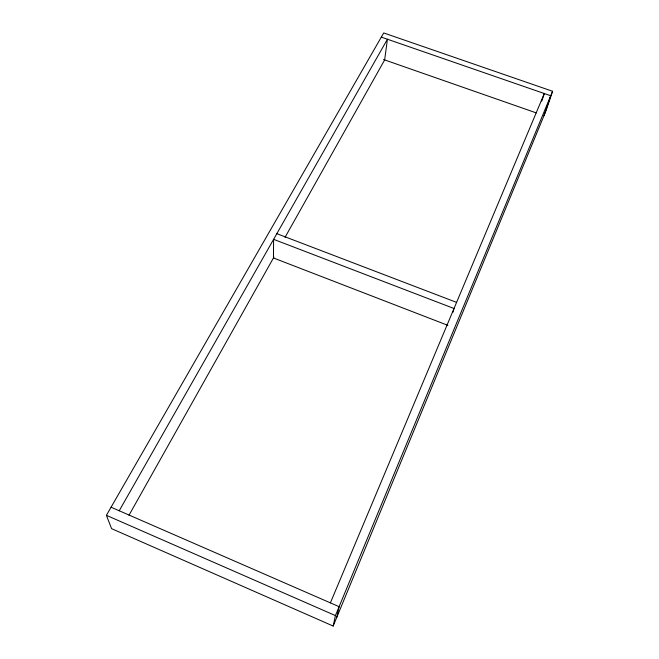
<?xml version="1.0" encoding="UTF-8"?>
<svg xmlns="http://www.w3.org/2000/svg" width="659" height="659" viewBox="0 0 659 659"><rect width="100%" height="100%" fill="white"/><g stroke="black" fill="none" stroke-linecap="round" stroke-linejoin="round"><path stroke-width="0.99" d="M333.174 626.05L335.423 615.588L552.596 91.271L383.711 32.95L106.404 515.33L111.585 528.658L333.174 626.05L545.841 111.157L552.596 91.271M336.757 617.376L339.113 606.675L111.074 507.216M452.873 312.333L454.018 308.503L273.609 239.341L273.452 257.966L447.898 325.357M541.805 101.099L544.309 93.529L330.381 602.861M544.005 115.597L550.735 95.753L381.314 37.118M129.007 515.231L273.938 257.101M285.009 237.38L384.65 59.92L387.426 39.235L119.221 510.766M383.513 59.524L536.269 112.895M276.838 233.665L456.588 302.382M106.404 515.33L335.423 615.588"/></g></svg>
